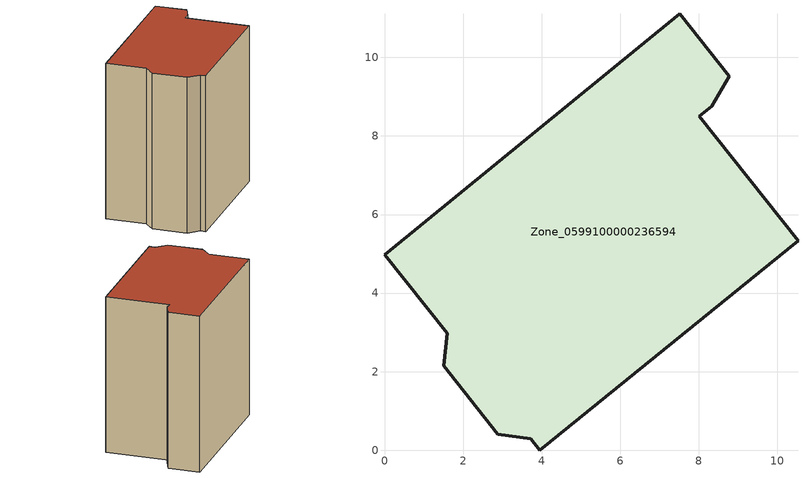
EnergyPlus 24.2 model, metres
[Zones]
Zone_0599100000236594
 floor ground (C_G): 8.01,8.5 10.53,5.33 3.96,0 3.73,0.29 2.89,0.41 1.51,2.15 1.6,2.98 0,4.98 7.52,11.11 8.78,9.53 8.33,8.76 z0
 wall outside (C_F): 1.6,2.98 1.51,2.15 2.89,0.41 3.73,0.29 3.96,0 10.53,5.33 8.01,8.5 8.33,8.76 8.78,9.53 7.52,11.11 0,4.98 1.6,2.98 z0:10.13
 roof outside (C_R): 8.01,8.5 8.33,8.76 8.78,9.53 7.52,11.11 0,4.98 1.6,2.98 1.51,2.15 2.89,0.41 3.73,0.29 3.96,0 10.53,5.33 z10.13
[BUILDING]
Pand.0599100000236594: North Axis=0; Terrain=City; Loads Convergence Tolerance Value=0.04; Temperature Convergence Tolerance Value=0.4; Solar Distribution=FullExterior; Maximum Number of Warmup Days=25; Minimum Number of Warmup Days=1
[Site:Location]
Rotterdam.The.Hague.AP_ZH_NLD Design_Conditions: Latitude=51.96; Longitude=4.45; Time Zone=1; Elevation=-4.5
[SITE:GROUNDTEMPERATURE:BUILDINGSURFACE]
18, 18, 18, 18, 18, 18, 18, 18, 18, 18, 18, 18
[MATERIAL] Thermal Absorptance=0.9; Solar Absorptance=0.7; Visible Absorptance=0.7
Name | Roughness | Thickness | Conductivity | Density | Specific Heat
G.TI.1946 | MediumSmooth | 0.15 | 1 | 540 | 1210
F.TI.1946 | Rough | 0.3 | 0.857143 | 1920 | 840
R.TI.1946 | MediumRough | 0.2 | 0.1 | 1500 | 1000
[CONSTRUCTION]
C_G: G.TI.1946
C_F: F.TI.1946
C_R: R.TI.1946
[ZONE]
Zone_0599100000236594: Type=1; Multiplier=1; Ceiling Height=Autocalculate; Volume=Autocalculate; Floor Area=autocalculate; Part of Total Floor Area=Yes
[ZONEINFILTRATION:DESIGNFLOWRATE]
Infil_Zone_0599100000236594: Zone or ZoneList or Space or SpaceList=Zone_0599100000236594; Schedule=AlwaysOn; Design Flow Rate Calculation Method=Flow/Area; Flow Rate per Floor Area=0.003; Constant Term Coefficient=1; Temperature Term Coefficient=0; Velocity Term Coefficient=0; Velocity Squared Term Coefficient=0
[HVACTEMPLATE:ZONE:IDEALLOADSAIRSYSTEM]
Zone_0599100000236594: Maximum Heating Supply Air Temperature=50; Minimum Cooling Supply Air Temperature=13; Maximum Heating Supply Air Humidity Ratio=0.0156; Minimum Cooling Supply Air Humidity Ratio=0.0077; Heating Limit=NoLimit; Cooling Limit=NoLimit; Dehumidification Control Type=ConstantSensibleHeatRatio; Cooling Sensible Heat Ratio=0.7; Dehumidification Setpoint=60; Humidification Control Type=None; Humidification Setpoint=30; Outdoor Air Method=None; Outdoor Air Flow Rate per Person=0.00944; Outdoor Air Flow Rate per Zone Floor Area=0; Outdoor Air Flow Rate per Zone=0; Demand Controlled Ventilation Type=None; Outdoor Air Economizer Type=NoEconomizer; Heat Recovery Type=None; Sensible Heat Recovery Effectiveness=0.7; Latent Heat Recovery Effectiveness=0.65
[ZONECONTROL:THERMOSTAT]
ThermostatControl_Zone_0599100000236594: Zone or ZoneList=Zone_0599100000236594; Control Type Schedule=DualSetpointControlType; Control 1=Thermostat_Zone_0599100000236594; Temperature Difference Between Cutout And Setpoint=0
[THERMOSTATSETPOINT:DUALSETPOINT]
Thermostat_Zone_0599100000236594: Heating Setpoint Temperature Schedule=HeatingSetpoint_Zone_0599100000236594; Cooling Setpoint Temperature Schedule=CoolingSetpoint_Zone_0599100000236594
[SCHEDULE:COMPACT]
HeatingSetpoint_Zone_0599100000236594: Through: 12/31, For: AllDays, Until: 24:00, 21
CoolingSetpoint_Zone_0599100000236594: Through: 12/31, For: AllDays, Until: 24:00, 24
DualSetpointControlType: Through: 12/31, For: AllDays, Until: 24:00, 4
AlwaysOn: Through: 12/31, For: AllDays, Until: 24:00, 1
